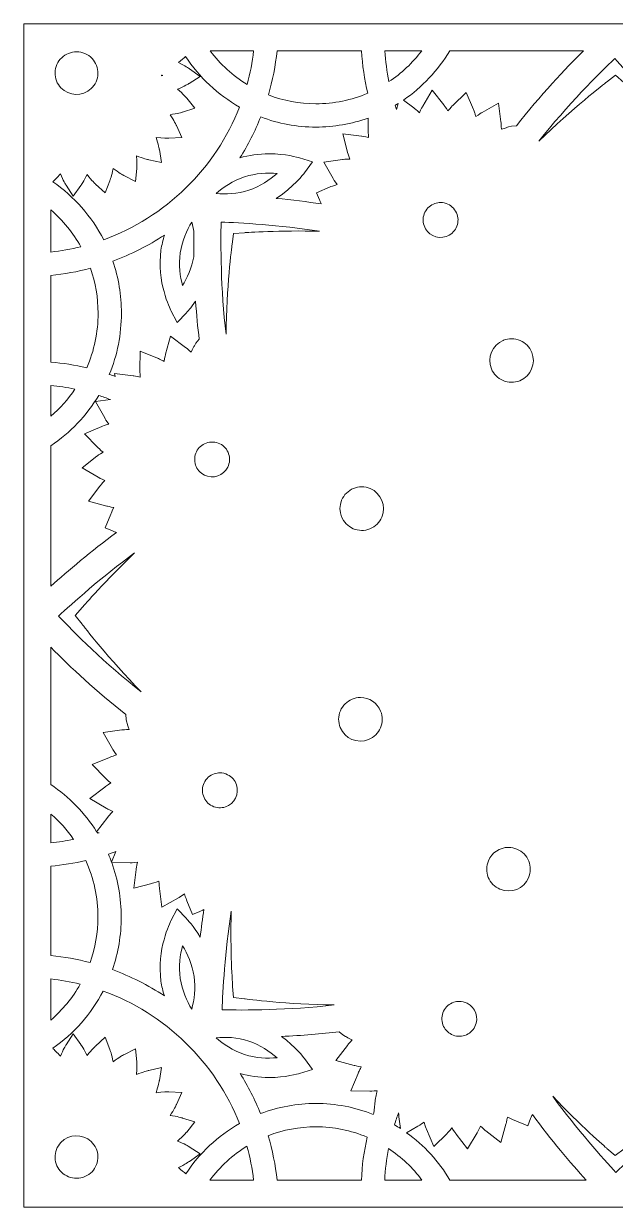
# Model space of a CAD drawing. Header units: millimetres. Extents: x 107 to 801, y -102 to 972.
# Drawn here: x 139 to 291.4, y -101.2 to 203.6 of the extents above; entities that cross this region are included whole.
import ezdxf

# ---------------------------------------------------------------- set-up
doc = ezdxf.new("R2010")
doc.units = ezdxf.units.MM
doc.header["$MEASUREMENT"] = 0
doc.layers.add('Layer 13', color=7, linetype='Continuous')

msp = doc.modelspace()

# ---------------------------------------------------------------- linework, layer by layer
at = {"layer": 'Layer 13', "lineweight": 0}
msp.add_lwpolyline([(138.98, 203.63), (138.98, -101.17), (443.78, -101.17), (443.78, 203.63), (138.98, 203.63)], dxfattribs=at)
for points, knots in [([(148.43, 164.95), (149.13, 163.24), (149.81, 162.16), (149.91, 162.02), (149.91, 162.02), (151.72, 159.19), (151.72, 159.19), (151.72, 159.19), (153.69, 161.92), (153.69, 161.92), (153.79, 162.06), (154.53, 163.11), (155.32, 164.76), (155.95, 163.93), (156.51, 163.31), (156.85, 162.95), (157.25, 162.53), (157.49, 162.32), (157.5, 162.31), (157.5, 162.31), (159.99, 160.05), (159.99, 160.05), (159.99, 160.05), (161.18, 163.19), (161.18, 163.19), (161.21, 163.26), (161.67, 164.49), (162.01, 166.36), (163.48, 165.23), (164.6, 164.63), (164.76, 164.55), (164.76, 164.55), (167.75, 163.01), (167.75, 163.01), (167.75, 163.01), (168.09, 166.35), (168.09, 166.35), (168.11, 166.53), (168.22, 167.8), (168.07, 169.62), (169.76, 168.92), (171.01, 168.63), (171.19, 168.59), (171.19, 168.59), (174.48, 167.87), (174.48, 167.87), (174.48, 167.87), (173.94, 171.19), (173.94, 171.19), (173.92, 171.26), (173.71, 172.55), (173.07, 174.34), (174.9, 174.09), (176.17, 174.14), (176.35, 174.15), (176.35, 174.15), (179.72, 174.3), (179.72, 174.3), (179.72, 174.3), (178.33, 177.37), (178.33, 177.37), (178.26, 177.53), (177.72, 178.68), (176.68, 180.19), (178.57, 180.43), (179.82, 180.82), (179.89, 180.84), (179.89, 180.84), (183.11, 181.86), (183.11, 181.86), (183.11, 181.86), (180.97, 184.47), (180.97, 184.47), (180.92, 184.52), (180.09, 185.53), (178.64, 186.76), (180.4, 187.49), (181.51, 188.19), (181.57, 188.23), (181.57, 188.23), (184.41, 190.04), (184.41, 190.04), (184.41, 190.04), (181.67, 192.01), (181.67, 192.01), (181.61, 192.05), (180.54, 192.81), (178.82, 193.62), (179.64, 194.24), (180.27, 194.8), (180.68, 195.2), (184.22, 189.8), (188.99, 185.32), (194.6, 182.16), (191.56, 174.38), (186.79, 167.19), (180.78, 161.32), (174.76, 155.44), (167.45, 150.84), (159.6, 147.99), (156.51, 153.98), (151.99, 159.11), (146.47, 162.92), (146.88, 163.28), (147.61, 163.98), (148.43, 164.95)], [0, 0, 0, 0, 1, 1, 1, 2, 2, 2, 3, 3, 3, 4, 4, 4, 5, 5, 5, 6, 6, 6, 7, 7, 7, 8, 8, 8, 9, 9, 9, 10, 10, 10, 11, 11, 11, 12, 12, 12, 13, 13, 13, 14, 14, 14, 15, 15, 15, 16, 16, 16, 17, 17, 17, 18, 18, 18, 19, 19, 19, 20, 20, 20, 21, 21, 21, 22, 22, 22, 23, 23, 23, 24, 24, 24, 25, 25, 25, 26, 26, 26, 27, 27, 27, 28, 28, 28, 29, 29, 29, 30, 30, 30, 31, 31, 31, 32, 32, 32, 33, 33, 33, 34, 34, 34, 35, 35, 35, 35]), ([(148.78, 194.87), (149.81, 195.84), (151.16, 196.38), (152.58, 196.38), (154.11, 196.38), (155.53, 195.77), (156.58, 194.67), (157.59, 193.6), (158.13, 192.21), (158.09, 190.75), (158.05, 189.28), (157.44, 187.92), (156.37, 186.91), (154.16, 184.83), (150.67, 184.92), (148.57, 187.12), (147.57, 188.18), (147.03, 189.57), (147.07, 191.04), (147.11, 192.51), (147.72, 193.87), (148.78, 194.87)], [0, 0, 0, 0, 1, 1, 1, 2, 2, 2, 3, 3, 3, 4, 4, 4, 5, 5, 5, 6, 6, 6, 7, 7, 7, 7]), ([(198.22, 196.63), (197.88, 193.72), (197.31, 190.82), (196.53, 187.98), (192.85, 190.23), (189.6, 193.19), (187, 196.63), (187, 196.63), (198.22, 196.63), (198.22, 196.63)], [0, 0, 0, 0, 1, 1, 1, 2, 2, 2, 3, 3, 3, 3]), ([(204.26, 196.63), (204.26, 196.63), (226, 196.63), (226, 196.63), (226.22, 192.96), (226.76, 189.3), (227.59, 185.72), (223.37, 183.92), (218.88, 183.01), (214.25, 183.01), (210.02, 183.01), (205.9, 183.77), (202, 185.28), (203.09, 188.99), (203.84, 192.8), (204.26, 196.63)], [0, 0, 0, 0, 1, 1, 1, 2, 2, 2, 3, 3, 3, 4, 4, 4, 5, 5, 5, 5]), ([(241.5, 196.63), (239.17, 193.54), (236.3, 190.84), (233.08, 188.7), (232.55, 191.31), (232.19, 193.97), (232.01, 196.63), (232.01, 196.63), (241.5, 196.63), (241.5, 196.63)], [0, 0, 0, 0, 1, 1, 1, 2, 2, 2, 3, 3, 3, 3]), ([(248.71, 196.63), (248.71, 196.63), (283.19, 196.63), (283.19, 196.63), (278.73, 192.19), (271.83, 184.99), (265.91, 177.33), (265.91, 177.33), (264.6, 177.21), (264.6, 177.21), (264.6, 177.21), (263.84, 177.03), (263.84, 177.03), (263.68, 176.98), (263.01, 176.8), (262.04, 176.43), (262.02, 177.52), (261.93, 178.22), (261.91, 178.32), (261.91, 178.32), (261.25, 183.12), (261.25, 183.12), (261.25, 183.12), (257.04, 180.74), (257.04, 180.74), (256.89, 180.66), (256.3, 180.31), (255.46, 179.7), (255.36, 180.05), (255.26, 180.34), (255.18, 180.57), (255.04, 181), (254.91, 181.33), (254.84, 181.49), (254.84, 181.49), (252.97, 185.95), (252.97, 185.95), (252.97, 185.95), (249.51, 182.57), (249.51, 182.57), (249.44, 182.49), (248.94, 182), (248.25, 181.15), (247.72, 182.03), (247.3, 182.59), (247.19, 182.73), (247.19, 182.73), (244.22, 186.55), (244.22, 186.55), (244.22, 186.55), (241.76, 182.38), (241.76, 182.38), (241.71, 182.29), (241.36, 181.68), (240.92, 180.69), (240.17, 181.41), (239.62, 181.84), (239.49, 181.94), (239.49, 181.94), (236.81, 183.97), (236.81, 183.97), (241.64, 187.27), (245.71, 191.59), (248.71, 196.63)], [0, 0, 0, 0, 1, 1, 1, 2, 2, 2, 3, 3, 3, 4, 4, 4, 5, 5, 5, 6, 6, 6, 7, 7, 7, 8, 8, 8, 9, 9, 9, 10, 10, 10, 11, 11, 11, 12, 12, 12, 13, 13, 13, 14, 14, 14, 15, 15, 15, 16, 16, 16, 17, 17, 17, 18, 18, 18, 19, 19, 19, 20, 20, 20, 21, 21, 21, 21]), ([(291.21, 194.67), (294.41, 191.21), (301.31, 183.53), (307.48, 175.05), (300.4, 182.52), (293.94, 188.13), (293.55, 188.46), (293.55, 188.46), (291.39, 190.33), (291.39, 190.33), (291.39, 190.33), (289.13, 188.59), (289.13, 188.59), (288.65, 188.22), (280.21, 181.71), (271.7, 173.37), (278.83, 182.47), (287.37, 190.97), (291.21, 194.67)], [0, 0, 0, 0, 1, 1, 1, 2, 2, 2, 3, 3, 3, 4, 4, 4, 5, 5, 5, 6, 6, 6, 6]), ([(174.53, 190.41), (174.64, 190.37), (174.75, 190.34), (174.86, 190.3), (174.74, 190.27), (174.62, 190.24), (174.5, 190.21), (174.51, 190.27), (174.52, 190.34), (174.53, 190.41)], [0, 0, 0, 0, 1, 1, 1, 2, 2, 2, 3, 3, 3, 3]), ([(234.66, 182.6), (234.8, 182.69), (235.29, 183.02), (235.43, 183.1), (235.43, 183.1), (235.01, 181.52), (235.01, 181.52), (234.95, 181.7), (234.72, 182.42), (234.66, 182.6)], [0, 0, 0, 0, 1, 1, 1, 2, 2, 2, 3, 3, 3, 3]), ([(214.25, 177.01), (218.9, 177.01), (223.43, 177.79), (227.75, 179.34), (227.75, 179.34), (227.72, 176.17), (227.72, 176.17), (227.72, 176), (227.72, 175.32), (227.83, 174.29), (226.73, 174.56), (226.01, 174.65), (225.97, 174.66), (225.97, 174.66), (221.17, 175.27), (221.17, 175.27), (221.17, 175.27), (222.38, 170.58), (222.38, 170.58), (222.39, 170.54), (222.57, 169.84), (222.98, 168.78), (221.95, 168.76), (221.26, 168.68), (221.09, 168.66), (221.09, 168.66), (216.29, 168), (216.29, 168), (216.29, 168), (218.67, 163.78), (218.67, 163.78), (218.72, 163.69), (219.08, 163.08), (219.71, 162.21), (218.72, 161.92), (218.08, 161.66), (217.92, 161.59), (217.92, 161.59), (214.39, 160.11), (214.39, 160.11), (214.39, 160.11), (215.19, 158.25), (215.19, 158.25), (215.3, 158), (215.41, 157.74), (215.52, 157.49), (215.56, 157.39), (215.6, 157.3), (215.64, 157.21), (212.01, 157.78), (208.12, 158.25), (204.04, 158.64), (208.51, 161.5), (211.15, 165.03), (211.28, 165.2), (211.28, 165.2), (213.38, 168.04), (213.38, 168.04), (213.38, 168.04), (210.01, 169.08), (210.01, 169.08), (209.66, 169.18), (206.49, 170.13), (202.18, 170.13), (199.52, 170.13), (197, 169.77), (194.68, 169.05), (196.78, 172.4), (198.58, 175.94), (200.04, 179.61), (204.58, 177.88), (209.36, 177.01), (214.25, 177.01)], [0, 0, 0, 0, 1, 1, 1, 2, 2, 2, 3, 3, 3, 4, 4, 4, 5, 5, 5, 6, 6, 6, 7, 7, 7, 8, 8, 8, 9, 9, 9, 10, 10, 10, 11, 11, 11, 12, 12, 12, 13, 13, 13, 14, 14, 14, 15, 15, 15, 16, 16, 16, 17, 17, 17, 18, 18, 18, 19, 19, 19, 20, 20, 20, 21, 21, 21, 22, 22, 22, 23, 23, 23, 24, 24, 24, 24]), ([(188.53, 159.87), (190.37, 161.48), (192.85, 163.19), (195.82, 164.17), (198.79, 165.15), (201.81, 165.24), (204.24, 165.03), (202.4, 163.43), (199.92, 161.71), (196.95, 160.73), (193.98, 159.75), (190.96, 159.67), (188.53, 159.87)], [0, 0, 0, 0, 1, 1, 1, 2, 2, 2, 3, 3, 3, 4, 4, 4, 4]), ([(145.98, 155.66), (149.08, 153), (151.72, 149.77), (153.72, 146.2), (151.17, 145.57), (148.58, 145.11), (145.98, 144.82), (145.98, 144.82), (145.98, 155.66), (145.98, 155.66)], [0, 0, 0, 0, 1, 1, 1, 2, 2, 2, 3, 3, 3, 3]), ([(242.1, 151.66), (241.71, 152.79), (241.8, 154.01), (242.33, 155.08), (242.86, 156.16), (243.78, 156.96), (244.92, 157.34), (245.38, 157.5), (245.87, 157.58), (246.35, 157.58), (247, 157.58), (247.64, 157.44), (248.24, 157.16), (249.38, 156.63), (250.22, 155.69), (250.62, 154.52), (251, 153.38), (250.92, 152.16), (250.39, 151.09), (249.85, 150.01), (248.94, 149.21), (247.8, 148.83), (245.45, 148.04), (242.89, 149.31), (242.1, 151.66)], [0, 0, 0, 0, 1, 1, 1, 2, 2, 2, 3, 3, 3, 4, 4, 4, 5, 5, 5, 6, 6, 6, 7, 7, 7, 8, 8, 8, 8]), ([(182.8, 143.63), (182.3, 140.71), (181.09, 138.14), (179.9, 136.17), (179.28, 138.53), (178.85, 141.51), (179.3, 144.61), (179.75, 147.71), (181.02, 150.44), (182.28, 152.53), (182.49, 151.73), (182.66, 150.92), (182.79, 150.12), (182.76, 147.98), (182.77, 145.8), (182.8, 143.63)], [0, 0, 0, 0, 1, 1, 1, 2, 2, 2, 3, 3, 3, 4, 4, 4, 5, 5, 5, 5]), ([(195.88, 149.81), (195.88, 149.81), (193.03, 149.6), (193.03, 149.6), (193.03, 149.6), (192.66, 146.77), (192.66, 146.77), (192.58, 146.17), (191.22, 135.6), (191.1, 123.68), (189.7, 135.16), (189.73, 147.21), (189.84, 152.54), (194.54, 152.36), (204.85, 151.8), (215.22, 150.17), (204.93, 150.45), (196.39, 149.84), (195.88, 149.81)], [0, 0, 0, 0, 1, 1, 1, 2, 2, 2, 3, 3, 3, 4, 4, 4, 5, 5, 5, 6, 6, 6, 6]), ([(162.55, 112.78), (162.05, 112.97), (161.55, 113.15), (161.04, 113.32), (163.11, 118.32), (164.16, 123.63), (164.16, 129.1), (164.16, 133.68), (163.42, 138.17), (161.95, 142.47), (166.63, 144.19), (171.09, 146.45), (175.27, 149.21), (174.85, 147.91), (174.54, 146.62), (174.35, 145.33), (173.17, 137.22), (176.75, 130.09), (176.9, 129.79), (176.9, 129.79), (178.5, 126.65), (178.5, 126.65), (178.5, 126.65), (180.94, 129.2), (180.94, 129.2), (181.09, 129.36), (182.07, 130.41), (183.27, 132.16), (183.5, 128.71), (183.81, 125.43), (184.2, 122.39), (184.2, 122.39), (183.36, 121.38), (183.36, 121.38), (183.36, 121.38), (182.95, 120.71), (182.95, 120.71), (182.87, 120.56), (182.52, 119.96), (182.1, 119.02), (181.36, 119.73), (180.81, 120.16), (180.68, 120.26), (180.68, 120.26), (176.82, 123.19), (176.82, 123.19), (176.82, 123.19), (175.52, 118.53), (175.52, 118.53), (175.51, 118.49), (175.32, 117.79), (175.14, 116.67), (174.82, 116.85), (174.55, 116.99), (174.33, 117.09), (173.82, 117.35), (173.49, 117.48), (173.43, 117.5), (173.43, 117.5), (168.95, 119.33), (168.95, 119.33), (168.95, 119.33), (168.91, 114.49), (168.91, 114.49), (168.9, 114.39), (168.9, 113.69), (169.02, 112.6), (168.01, 112.85), (167.32, 112.95), (167.15, 112.97), (167.15, 112.97), (162.35, 113.57), (162.35, 113.57), (162.35, 113.57), (162.55, 112.78), (162.55, 112.78)], [0, 0, 0, 0, 1, 1, 1, 2, 2, 2, 3, 3, 3, 4, 4, 4, 5, 5, 5, 6, 6, 6, 7, 7, 7, 8, 8, 8, 9, 9, 9, 10, 10, 10, 11, 11, 11, 12, 12, 12, 13, 13, 13, 14, 14, 14, 15, 15, 15, 16, 16, 16, 17, 17, 17, 18, 18, 18, 19, 19, 19, 20, 20, 20, 21, 21, 21, 22, 22, 22, 23, 23, 23, 24, 24, 24, 25, 25, 25, 25]), ([(145.98, 138.79), (149.42, 139.13), (152.86, 139.76), (156.21, 140.65), (157.5, 136.95), (158.15, 133.07), (158.15, 129.1), (158.15, 124.19), (157.16, 119.45), (155.21, 115), (152.18, 115.71), (149.08, 116.22), (145.98, 116.49), (145.98, 116.49), (145.98, 138.79), (145.98, 138.79)], [0, 0, 0, 0, 1, 1, 1, 2, 2, 2, 3, 3, 3, 4, 4, 4, 5, 5, 5, 5]), ([(266.8, 111.7), (266.8, 111.7), (266.75, 111.69), (266.75, 111.69), (265.36, 111.12), (263.84, 111.14), (262.46, 111.72), (261.08, 112.3), (260.01, 113.39), (259.45, 114.78), (258.29, 117.63), (259.67, 120.91), (262.51, 122.07), (262.51, 122.07), (262.54, 122.09), (262.54, 122.09), (263.93, 122.65), (265.46, 122.64), (266.84, 122.05), (268.22, 121.47), (269.29, 120.38), (269.85, 118.99), (271.01, 116.14), (269.63, 112.87), (266.8, 111.7)], [0, 0, 0, 0, 1, 1, 1, 2, 2, 2, 3, 3, 3, 4, 4, 4, 5, 5, 5, 6, 6, 6, 7, 7, 7, 8, 8, 8, 8]), ([(145.98, 110.47), (148.06, 110.26), (150.14, 109.94), (152.19, 109.52), (150.43, 106.91), (148.35, 104.57), (145.98, 102.53), (145.98, 102.53), (145.98, 110.47), (145.98, 110.47)], [0, 0, 0, 0, 1, 1, 1, 2, 2, 2, 3, 3, 3, 3]), ([(145.98, 94.95), (150.96, 98.28), (155.2, 102.74), (158.31, 107.9), (159.32, 107.57), (160.33, 107.22), (161.32, 106.83), (161.32, 106.83), (157.46, 106.31), (157.46, 106.31), (157.46, 106.31), (159.85, 102.09), (159.85, 102.09), (159.93, 101.94), (160.28, 101.34), (160.88, 100.51), (159.89, 100.22), (159.25, 99.97), (159.09, 99.9), (159.09, 99.9), (154.62, 98.02), (154.62, 98.02), (154.62, 98.02), (158.02, 94.56), (158.02, 94.56), (158.14, 94.44), (158.63, 93.96), (159.43, 93.31), (158.46, 92.73), (157.89, 92.28), (157.86, 92.26), (157.86, 92.26), (154.02, 89.29), (154.02, 89.29), (154.02, 89.29), (158.2, 86.83), (158.2, 86.83), (158.29, 86.78), (158.9, 86.42), (159.89, 85.99), (159.17, 85.24), (158.75, 84.7), (158.64, 84.56), (158.64, 84.56), (155.71, 80.7), (155.71, 80.7), (155.71, 80.7), (160.39, 79.4), (160.39, 79.4), (160.55, 79.36), (161.21, 79.19), (162.23, 79.03), (161.73, 78.12), (161.46, 77.49), (161.4, 77.33), (161.4, 77.33), (159.95, 73.78), (159.95, 73.78), (159.95, 73.78), (161.83, 73.03), (161.83, 73.03), (162.09, 72.93), (162.35, 72.83), (162.61, 72.73), (162.7, 72.69), (162.79, 72.65), (162.88, 72.61), (156.34, 67.83), (150.35, 62.71), (145.98, 58.77), (145.98, 58.77), (145.98, 94.95), (145.98, 94.95)], [0, 0, 0, 0, 1, 1, 1, 2, 2, 2, 3, 3, 3, 4, 4, 4, 5, 5, 5, 6, 6, 6, 7, 7, 7, 8, 8, 8, 9, 9, 9, 10, 10, 10, 11, 11, 11, 12, 12, 12, 13, 13, 13, 14, 14, 14, 15, 15, 15, 16, 16, 16, 17, 17, 17, 18, 18, 18, 19, 19, 19, 20, 20, 20, 21, 21, 21, 22, 22, 22, 23, 23, 23, 24, 24, 24, 24]), ([(189.53, 95.44), (190.6, 94.91), (191.4, 93.99), (191.78, 92.86), (192.17, 91.72), (192.08, 90.5), (191.55, 89.43), (190.45, 87.21), (187.74, 86.29), (185.52, 87.4), (184.45, 87.93), (183.64, 88.85), (183.26, 89.98), (182.88, 91.12), (182.96, 92.34), (183.49, 93.41), (184.01, 94.44), (184.89, 95.23), (185.97, 95.63), (187.15, 96.06), (188.41, 96), (189.53, 95.44)], [0, 0, 0, 0, 1, 1, 1, 2, 2, 2, 3, 3, 3, 4, 4, 4, 5, 5, 5, 6, 6, 6, 7, 7, 7, 7]), ([(231.23, 76.59), (231.23, 76.59), (231.22, 76.57), (231.22, 76.57), (230.63, 75.19), (229.55, 74.12), (228.16, 73.55), (226.77, 72.99), (225.24, 73), (223.86, 73.59), (221.03, 74.79), (219.69, 78.08), (220.88, 80.94), (221.47, 82.32), (222.56, 83.39), (223.94, 83.96), (224.62, 84.23), (225.33, 84.37), (226.05, 84.37), (226.8, 84.37), (227.54, 84.22), (228.24, 83.92), (231.08, 82.72), (232.42, 79.43), (231.23, 76.59)], [0, 0, 0, 0, 1, 1, 1, 2, 2, 2, 3, 3, 3, 4, 4, 4, 5, 5, 5, 6, 6, 6, 7, 7, 7, 8, 8, 8, 8]), ([(167.55, 67.33), (160.08, 60.24), (154.48, 53.79), (154.15, 53.4), (154.15, 53.4), (152.28, 51.25), (152.28, 51.25), (152.28, 51.25), (154.02, 48.99), (154.02, 48.99), (154.39, 48.5), (160.9, 40.06), (169.24, 31.56), (160.14, 38.68), (151.64, 47.22), (147.94, 51.07), (151.39, 54.26), (159.08, 61.15), (167.55, 67.33)], [0, 0, 0, 0, 1, 1, 1, 2, 2, 2, 3, 3, 3, 4, 4, 4, 5, 5, 5, 6, 6, 6, 6]), ([(145.98, 43.04), (150.95, 38.03), (157.88, 31.48), (165.28, 25.76), (165.28, 25.76), (165.4, 24.46), (165.4, 24.46), (165.4, 24.46), (165.58, 23.69), (165.58, 23.69), (165.63, 23.53), (165.81, 22.86), (166.18, 21.89), (165.15, 21.87), (164.46, 21.79), (164.29, 21.76), (164.29, 21.76), (159.49, 21.11), (159.49, 21.11), (159.49, 21.11), (161.87, 16.9), (161.87, 16.9), (161.89, 16.86), (162.24, 16.23), (162.91, 15.31), (162.56, 15.21), (162.27, 15.11), (162.04, 15.04), (161.52, 14.86), (161.2, 14.73), (161.12, 14.69), (161.12, 14.69), (156.66, 12.82), (156.66, 12.82), (156.66, 12.82), (160.04, 9.36), (160.04, 9.36), (160.07, 9.33), (160.58, 8.82), (161.46, 8.1), (160.53, 7.54), (159.97, 7.11), (159.88, 7.04), (159.88, 7.04), (156.06, 4.08), (156.06, 4.08), (156.06, 4.08), (160.23, 1.62), (160.23, 1.62), (160.26, 1.6), (160.88, 1.23), (161.92, 0.77), (161.2, 0.02), (160.77, -0.52), (160.67, -0.66), (160.67, -0.66), (157.78, -4.47), (157.78, -4.47), (154.74, 0.35), (150.69, 4.53), (145.98, 7.68), (145.98, 7.68), (145.98, 43.04), (145.98, 43.04)], [0, 0, 0, 0, 1, 1, 1, 2, 2, 2, 3, 3, 3, 4, 4, 4, 5, 5, 5, 6, 6, 6, 7, 7, 7, 8, 8, 8, 9, 9, 9, 10, 10, 10, 11, 11, 11, 12, 12, 12, 13, 13, 13, 14, 14, 14, 15, 15, 15, 16, 16, 16, 17, 17, 17, 18, 18, 18, 19, 19, 19, 20, 20, 20, 21, 21, 21, 21]), ([(230.89, 22.31), (230.3, 20.93), (229.22, 19.86), (227.83, 19.3), (224.97, 18.14), (221.7, 19.52), (220.53, 22.36), (220.53, 22.36), (220.52, 22.39), (220.52, 22.39), (219.96, 23.78), (219.97, 25.31), (220.55, 26.69), (221.14, 28.07), (222.23, 29.14), (223.62, 29.7), (224.29, 29.97), (224.99, 30.11), (225.71, 30.11), (228, 30.11), (230.05, 28.74), (230.92, 26.6), (231.49, 25.22), (231.47, 23.69), (230.89, 22.31)], [0, 0, 0, 0, 1, 1, 1, 2, 2, 2, 3, 3, 3, 4, 4, 4, 5, 5, 5, 6, 6, 6, 7, 7, 7, 8, 8, 8, 8]), ([(185.27, 4.77), (184.9, 5.86), (184.96, 7.04), (185.45, 8.1), (185.98, 9.23), (186.91, 10.08), (188.09, 10.47), (188.56, 10.63), (189.04, 10.71), (189.53, 10.71), (190.22, 10.71), (190.89, 10.55), (191.52, 10.24), (192.6, 9.71), (193.4, 8.79), (193.78, 7.65), (194.57, 5.3), (193.3, 2.74), (190.95, 1.95), (189.82, 1.57), (188.6, 1.65), (187.53, 2.18), (186.45, 2.72), (185.65, 3.64), (185.27, 4.77)], [0, 0, 0, 0, 1, 1, 1, 2, 2, 2, 3, 3, 3, 4, 4, 4, 5, 5, 5, 6, 6, 6, 7, 7, 7, 8, 8, 8, 8]), ([(145.98, 0.09), (148.2, -1.82), (150.16, -4), (151.84, -6.41), (149.9, -6.8), (147.94, -7.1), (145.98, -7.29), (145.98, -7.29), (145.98, 0.09), (145.98, 0.09)], [0, 0, 0, 0, 1, 1, 1, 2, 2, 2, 3, 3, 3, 3]), ([(158.39, -4.7), (158.26, -4.74), (158.13, -4.78), (158, -4.82), (157.95, -4.73), (157.89, -4.63), (157.83, -4.54), (157.83, -4.54), (158.39, -4.7), (158.39, -4.7)], [0, 0, 0, 0, 1, 1, 1, 2, 2, 2, 3, 3, 3, 3]), ([(263.87, -8.49), (264.61, -8.49), (265.33, -8.64), (266.04, -8.93), (267.42, -9.52), (268.49, -10.6), (269.06, -11.99), (269.62, -13.38), (269.61, -14.91), (269.02, -16.29), (267.82, -19.12), (264.53, -20.46), (261.69, -19.28), (261.69, -19.28), (261.66, -19.27), (261.66, -19.27), (260.28, -18.68), (259.21, -17.59), (258.65, -16.2), (258.09, -14.82), (258.1, -13.29), (258.69, -11.91), (259.57, -9.83), (261.6, -8.49), (263.87, -8.49)], [0, 0, 0, 0, 1, 1, 1, 2, 2, 2, 3, 3, 3, 4, 4, 4, 5, 5, 5, 6, 6, 6, 7, 7, 7, 8, 8, 8, 8]), ([(145.98, -13.32), (148.99, -13.05), (152, -12.57), (154.95, -11.88), (157.04, -16.46), (158.1, -21.35), (158.1, -26.43), (158.1, -30.45), (157.42, -34.39), (156.09, -38.15), (152.78, -37.28), (149.38, -36.66), (145.98, -36.32), (145.98, -36.32), (145.98, -13.32), (145.98, -13.32)], [0, 0, 0, 0, 1, 1, 1, 2, 2, 2, 3, 3, 3, 4, 4, 4, 5, 5, 5, 5]), ([(161.63, -12.3), (161.37, -11.6), (161.1, -10.91), (160.81, -10.22), (161.46, -10.01), (162.11, -9.78), (162.75, -9.54), (162.75, -9.54), (161.63, -12.3), (161.63, -12.3)], [0, 0, 0, 0, 1, 1, 1, 2, 2, 2, 3, 3, 3, 3]), ([(180.94, -26.82), (180.94, -26.82), (178.5, -24.27), (178.5, -24.27), (178.5, -24.27), (176.9, -27.41), (176.9, -27.41), (176.75, -27.71), (173.17, -34.84), (174.35, -42.95), (174.54, -44.2), (174.83, -45.46), (175.23, -46.71), (171.03, -43.95), (166.54, -41.68), (161.83, -39.96), (163.34, -35.61), (164.11, -31.06), (164.11, -26.43), (164.11, -21.58), (163.29, -16.87), (161.66, -12.38), (161.66, -12.38), (166.42, -12.43), (166.42, -12.43), (166.43, -12.43), (167.15, -12.44), (168.32, -12.32), (168.06, -13.37), (167.97, -14.07), (167.95, -14.17), (167.95, -14.17), (167.34, -18.98), (167.34, -18.98), (167.34, -18.98), (172.03, -17.77), (172.03, -17.77), (172.07, -17.76), (172.77, -17.58), (173.83, -17.17), (173.85, -18.2), (173.93, -18.89), (173.95, -19.06), (173.95, -19.06), (174.61, -23.86), (174.61, -23.86), (174.61, -23.86), (178.83, -21.47), (178.83, -21.47), (178.98, -21.39), (179.57, -21.04), (180.4, -20.44), (180.69, -21.43), (180.95, -22.07), (181.02, -22.22), (181.02, -22.22), (182.5, -25.77), (182.5, -25.77), (182.5, -25.77), (184.36, -24.95), (184.36, -24.95), (184.61, -24.84), (184.87, -24.73), (185.12, -24.63), (185.21, -24.59), (185.3, -24.55), (185.4, -24.51), (185.04, -26.78), (184.72, -29.17), (184.44, -31.64), (182.73, -28.71), (181.03, -26.92), (180.94, -26.82)], [0, 0, 0, 0, 1, 1, 1, 2, 2, 2, 3, 3, 3, 4, 4, 4, 5, 5, 5, 6, 6, 6, 7, 7, 7, 8, 8, 8, 9, 9, 9, 10, 10, 10, 11, 11, 11, 12, 12, 12, 13, 13, 13, 14, 14, 14, 15, 15, 15, 16, 16, 16, 17, 17, 17, 18, 18, 18, 19, 19, 19, 20, 20, 20, 21, 21, 21, 22, 22, 22, 23, 23, 23, 24, 24, 24, 24]), ([(190.07, -50.31), (190.25, -45.61), (190.81, -35.3), (192.44, -24.93), (192.16, -35.23), (192.77, -43.76), (192.8, -44.27), (192.8, -44.27), (193.01, -47.11), (193.01, -47.11), (193.01, -47.11), (195.84, -47.48), (195.84, -47.48), (196.44, -47.56), (207.01, -48.93), (218.93, -49.05), (207.45, -50.45), (195.4, -50.42), (190.07, -50.31)], [0, 0, 0, 0, 1, 1, 1, 2, 2, 2, 3, 3, 3, 4, 4, 4, 5, 5, 5, 6, 6, 6, 6]), ([(179.9, -33.79), (181.16, -35.87), (182.43, -38.61), (182.88, -41.71), (183.33, -44.8), (182.9, -47.79), (182.28, -50.15), (181.02, -48.06), (179.75, -45.33), (179.3, -42.23), (179.3, -42.23), (179.3, -42.23), (179.3, -42.23), (178.85, -39.13), (179.28, -36.15), (179.9, -33.79)], [0, 0, 0, 0, 1, 1, 1, 2, 2, 2, 3, 3, 3, 4, 4, 4, 5, 5, 5, 5]), ([(145.98, -42.36), (148.52, -42.64), (151.07, -43.09), (153.56, -43.7), (151.59, -47.18), (149, -50.33), (145.98, -52.94), (145.98, -52.94), (145.98, -42.36), (145.98, -42.36)], [0, 0, 0, 0, 1, 1, 1, 2, 2, 2, 3, 3, 3, 3]), ([(180.72, -92.56), (180.31, -92.16), (179.66, -91.59), (178.82, -90.95), (180.54, -90.13), (181.61, -89.37), (181.67, -89.33), (181.67, -89.33), (184.41, -87.37), (184.41, -87.37), (184.41, -87.37), (181.57, -85.55), (181.57, -85.55), (181.51, -85.51), (180.4, -84.81), (178.64, -84.09), (180.09, -82.86), (180.92, -81.85), (180.97, -81.79), (180.97, -81.79), (183.11, -79.19), (183.11, -79.19), (183.11, -79.19), (179.89, -78.17), (179.89, -78.17), (179.82, -78.15), (178.57, -77.75), (176.68, -77.51), (177.72, -76.01), (178.26, -74.86), (178.33, -74.69), (178.33, -74.69), (179.72, -71.63), (179.72, -71.63), (179.72, -71.63), (176.35, -71.47), (176.35, -71.47), (176.17, -71.46), (174.9, -71.42), (173.07, -71.66), (173.71, -69.88), (173.92, -68.58), (173.94, -68.52), (173.94, -68.52), (174.48, -65.19), (174.48, -65.19), (174.48, -65.19), (171.18, -65.92), (171.18, -65.92), (171.01, -65.95), (169.76, -66.25), (168.07, -66.95), (168.22, -65.12), (168.11, -63.85), (168.09, -63.68), (168.09, -63.68), (167.75, -60.33), (167.75, -60.33), (167.75, -60.33), (164.76, -61.88), (164.76, -61.88), (164.6, -61.96), (163.48, -62.55), (162.01, -63.68), (161.67, -61.81), (161.21, -60.58), (161.18, -60.51), (161.18, -60.51), (159.99, -57.37), (159.99, -57.37), (159.99, -57.37), (157.5, -59.64), (157.5, -59.64), (157.44, -59.69), (157.21, -59.91), (156.85, -60.28), (156.51, -60.64), (155.95, -61.26), (155.32, -62.09), (154.5, -60.37), (153.73, -59.3), (153.69, -59.24), (153.69, -59.24), (151.72, -56.51), (151.72, -56.51), (151.72, -56.51), (149.91, -59.34), (149.91, -59.34), (149.81, -59.49), (149.13, -60.57), (148.43, -62.27), (147.59, -61.28), (146.85, -60.58), (146.45, -60.22), (151.9, -56.46), (156.37, -51.39), (159.45, -45.48), (167.33, -48.32), (174.66, -52.9), (180.69, -58.77), (186.72, -64.64), (191.51, -71.83), (194.56, -79.61), (188.99, -82.77), (184.24, -87.21), (180.72, -92.56)], [0, 0, 0, 0, 1, 1, 1, 2, 2, 2, 3, 3, 3, 4, 4, 4, 5, 5, 5, 6, 6, 6, 7, 7, 7, 8, 8, 8, 9, 9, 9, 10, 10, 10, 11, 11, 11, 12, 12, 12, 13, 13, 13, 14, 14, 14, 15, 15, 15, 16, 16, 16, 17, 17, 17, 18, 18, 18, 19, 19, 19, 20, 20, 20, 21, 21, 21, 22, 22, 22, 23, 23, 23, 24, 24, 24, 25, 25, 25, 26, 26, 26, 27, 27, 27, 28, 28, 28, 29, 29, 29, 30, 30, 30, 31, 31, 31, 32, 32, 32, 33, 33, 33, 34, 34, 34, 35, 35, 35, 35]), ([(247.16, -50.62), (247.7, -49.55), (248.62, -48.75), (249.75, -48.36), (250.22, -48.21), (250.71, -48.13), (251.19, -48.13), (251.88, -48.13), (252.55, -48.28), (253.18, -48.6), (255.4, -49.7), (256.31, -52.41), (255.21, -54.63), (254.68, -55.7), (253.76, -56.5), (252.63, -56.89), (251.49, -57.27), (250.27, -57.19), (249.2, -56.66), (248.17, -56.14), (247.38, -55.26), (246.98, -54.17), (246.55, -53), (246.61, -51.74), (247.16, -50.62)], [0, 0, 0, 0, 1, 1, 1, 2, 2, 2, 3, 3, 3, 4, 4, 4, 5, 5, 5, 6, 6, 6, 7, 7, 7, 8, 8, 8, 8]), ([(196.95, -58.35), (199.92, -59.33), (202.4, -61.05), (204.24, -62.65), (201.81, -62.86), (198.79, -62.77), (195.82, -61.79), (192.85, -60.81), (190.37, -59.09), (188.53, -57.49), (190.96, -57.28), (193.97, -57.37), (196.95, -58.35)], [0, 0, 0, 0, 1, 1, 1, 2, 2, 2, 3, 3, 3, 4, 4, 4, 4]), ([(229.64, -73), (229.64, -73), (229.14, -76.94), (229.14, -76.94), (229.11, -77.05), (229.07, -77.16), (229.04, -77.27), (224.33, -75.39), (219.36, -74.43), (214.25, -74.43), (209.35, -74.43), (204.56, -75.32), (200, -77.05), (198.56, -73.46), (196.8, -69.98), (194.74, -66.69), (197.05, -67.39), (199.54, -67.75), (202.18, -67.75), (206.49, -67.75), (209.66, -66.8), (210.01, -66.7), (210.01, -66.7), (213.38, -65.66), (213.38, -65.66), (213.38, -65.66), (211.28, -62.82), (211.28, -62.82), (211.18, -62.68), (209.04, -59.82), (205.37, -57.16), (210.72, -56.93), (215.7, -56.53), (220.22, -55.95), (220.22, -55.95), (221.23, -56.78), (221.23, -56.78), (221.23, -56.78), (221.91, -57.2), (221.91, -57.2), (222.05, -57.28), (222.65, -57.62), (223.6, -58.04), (222.81, -58.87), (222.37, -59.44), (222.35, -59.47), (222.35, -59.47), (219.42, -63.33), (219.42, -63.33), (219.42, -63.33), (224.08, -64.62), (224.08, -64.62), (224.18, -64.65), (224.86, -64.84), (225.94, -65.01), (225.76, -65.33), (225.62, -65.6), (225.52, -65.82), (225.31, -66.23), (225.17, -66.55), (225.11, -66.71), (225.11, -66.71), (223.28, -71.19), (223.28, -71.19), (223.28, -71.19), (228.11, -71.24), (228.11, -71.24), (228.15, -71.25), (228.87, -71.25), (230.01, -71.13), (229.76, -72.14), (229.66, -72.83), (229.64, -73)], [0, 0, 0, 0, 1, 1, 1, 2, 2, 2, 3, 3, 3, 4, 4, 4, 5, 5, 5, 6, 6, 6, 7, 7, 7, 8, 8, 8, 9, 9, 9, 10, 10, 10, 11, 11, 11, 12, 12, 12, 13, 13, 13, 14, 14, 14, 15, 15, 15, 16, 16, 16, 17, 17, 17, 18, 18, 18, 19, 19, 19, 20, 20, 20, 21, 21, 21, 22, 22, 22, 23, 23, 23, 24, 24, 24, 24]), ([(291.54, -92.21), (288.35, -88.75), (281.45, -81.06), (275.27, -72.58), (282.35, -80.05), (288.82, -85.67), (289.21, -86), (289.21, -86), (291.36, -87.86), (291.36, -87.86), (291.36, -87.86), (293.62, -86.13), (293.62, -86.13), (294.11, -85.76), (302.55, -79.25), (311.05, -70.91), (303.93, -80.01), (295.39, -88.51), (291.54, -92.21)], [0, 0, 0, 0, 1, 1, 1, 2, 2, 2, 3, 3, 3, 4, 4, 4, 5, 5, 5, 6, 6, 6, 6]), ([(235.55, -76.81), (235.58, -77.39), (235.63, -77.77), (235.65, -77.89), (235.65, -77.89), (236.06, -80.9), (236.06, -80.9), (235.55, -80.57), (235.02, -80.25), (234.49, -79.94), (234.82, -78.88), (235.17, -77.83), (235.55, -76.81)], [0, 0, 0, 0, 1, 1, 1, 2, 2, 2, 3, 3, 3, 4, 4, 4, 4]), ([(248.78, -94.17), (245.93, -89.36), (242.12, -85.2), (237.6, -81.95), (237.6, -81.95), (240.52, -80.31), (240.52, -80.31), (240.61, -80.25), (241.22, -79.91), (242.1, -79.26), (242.39, -80.26), (242.64, -80.9), (242.71, -81.06), (242.71, -81.06), (244.59, -85.53), (244.59, -85.53), (244.59, -85.53), (248.04, -82.13), (248.04, -82.13), (248.07, -82.1), (248.59, -81.6), (249.3, -80.72), (249.88, -81.69), (250.33, -82.26), (250.35, -82.29), (250.35, -82.29), (253.32, -86.12), (253.32, -86.12), (253.32, -86.12), (255.78, -81.95), (255.78, -81.95), (255.8, -81.91), (256.17, -81.29), (256.62, -80.26), (257.37, -80.97), (257.91, -81.4), (258.05, -81.5), (258.05, -81.5), (261.91, -84.44), (261.91, -84.44), (261.91, -84.44), (263.2, -79.77), (263.2, -79.77), (263.23, -79.67), (263.41, -78.99), (263.58, -77.91), (264.49, -78.41), (265.12, -78.68), (265.28, -78.75), (265.28, -78.75), (268.83, -80.2), (268.83, -80.2), (268.83, -80.2), (269.57, -78.31), (269.57, -78.31), (269.68, -78.06), (269.78, -77.8), (269.88, -77.54), (269.92, -77.45), (269.96, -77.36), (270, -77.27), (274.78, -83.81), (279.9, -89.8), (283.84, -94.17), (283.84, -94.17), (248.78, -94.17), (248.78, -94.17)], [0, 0, 0, 0, 1, 1, 1, 2, 2, 2, 3, 3, 3, 4, 4, 4, 5, 5, 5, 6, 6, 6, 7, 7, 7, 8, 8, 8, 9, 9, 9, 10, 10, 10, 11, 11, 11, 12, 12, 12, 13, 13, 13, 14, 14, 14, 15, 15, 15, 16, 16, 16, 17, 17, 17, 18, 18, 18, 19, 19, 19, 20, 20, 20, 21, 21, 21, 22, 22, 22, 22]), ([(156.58, -91.99), (155.53, -93.09), (154.11, -93.7), (152.58, -93.7), (151.16, -93.7), (149.81, -93.17), (148.78, -92.2), (147.72, -91.19), (147.11, -89.83), (147.07, -88.37), (147.03, -86.9), (147.57, -85.51), (148.57, -84.45), (150.67, -82.25), (154.16, -82.16), (156.37, -84.24), (157.44, -85.24), (158.05, -86.61), (158.09, -88.07), (158.13, -89.54), (157.59, -90.93), (156.58, -91.99)], [0, 0, 0, 0, 1, 1, 1, 2, 2, 2, 3, 3, 3, 4, 4, 4, 5, 5, 5, 6, 6, 6, 7, 7, 7, 7]), ([(225.96, -94.17), (225.96, -94.17), (204.26, -94.17), (204.26, -94.17), (203.84, -90.3), (203.07, -86.46), (201.97, -82.73), (205.89, -81.2), (210.02, -80.43), (214.25, -80.43), (218.83, -80.43), (223.26, -81.33), (227.45, -83.1), (226.64, -86.73), (226.14, -90.44), (225.96, -94.17)], [0, 0, 0, 0, 1, 1, 1, 2, 2, 2, 3, 3, 3, 4, 4, 4, 5, 5, 5, 5]), ([(186.92, -94.17), (189.53, -90.68), (192.8, -87.7), (196.5, -85.43), (197.29, -88.29), (197.87, -91.22), (198.22, -94.17), (198.22, -94.17), (186.92, -94.17), (186.92, -94.17)], [0, 0, 0, 0, 1, 1, 1, 2, 2, 2, 3, 3, 3, 3]), ([(231.97, -94.17), (232.11, -91.45), (232.45, -88.73), (232.97, -86.05), (236.27, -88.23), (239.2, -91), (241.58, -94.17), (241.58, -94.17), (231.97, -94.17), (231.97, -94.17)], [0, 0, 0, 0, 1, 1, 1, 2, 2, 2, 3, 3, 3, 3])]:
    msp.add_open_spline(points, degree=3, knots=knots, dxfattribs=at)

doc.saveas('drawing.dxf')
